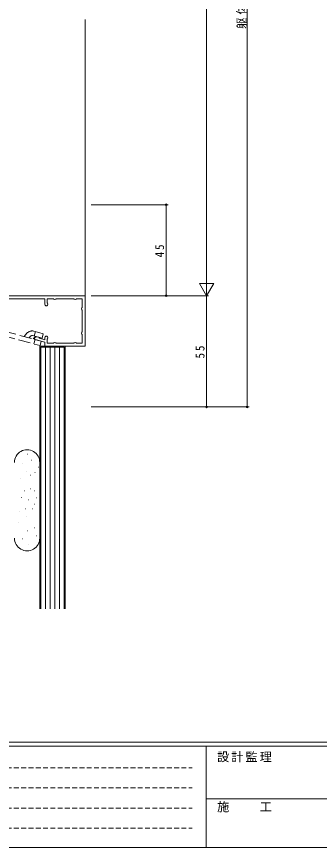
# Model space of a CAD drawing. Units: millimetres, scale not verified. Extents: x -594 to 539, y -420 to 386.
# Drawn here: x -315.7 to -166, y -420 to -9.2 of the extents above; entities that cross this region are included whole.
import ezdxf

# ---------------------------------------------------------------- set-up
doc = ezdxf.new("R2010")
doc.units = ezdxf.units.MM
doc.header["$LTSCALE"] = 2
doc.linetypes.add('DASHED1', pattern=[1.8, 1.2, -0.6])
doc.linetypes.add('DASHED3', pattern=[4, 3, -1])
for name, color, linetype, lineweight in [('0-1_YKK_ZWAK', 7, 'Continuous', 9), ('0-3_YKK_11', 7, 'Continuous', 9), ('0-4_YKK_12', 2, 'Continuous', 9), ('0-5_YKK_13', 4, 'Continuous', 9), ('0-6_YKK_D', 6, 'Continuous', 9), ('0-7_YSS_K', 3, 'Continuous', 9), ('0-8_YSS_KE', 3, 'Continuous', 9)]:
    doc.layers.add(name, color=color, linetype=linetype, lineweight=lineweight)
doc.styles.add('ＭＳ ゴシック', font='')
doc.styles.get('ＭＳ ゴシック').set_extended_font_data('MS Gothic')

msp = doc.modelspace()

# ---------------------------------------------------------------- linework, layer by layer
at = {"layer": '0-1_YKK_ZWAK'}
for p, q in [((510, -368), (-590, -368)), ((456, -370), (-590, -370)), ((-222, -370), (-222, -420)), ((-222, -395.999), (-38, -395.999)), ((-590, -420), (456, -420))]:
    msp.add_line(p, q, dxfattribs=at)
at = {"layer": '0-1_YKK_ZWAK', "linetype": 'DASHED1'}
for p, q in [((-583.43, -380.732), (-228.87, -380.732)), ((-583.43, -390.63), (-228.87, -390.63)), ((-583.43, -400.528), (-228.87, -400.528)), ((-583.43, -410.426), (-228.87, -410.426))]:
    msp.add_line(p, q, dxfattribs=at)
at = {"layer": '0-3_YKK_11'}
for p, q in [((-421.793, -147.243), (-281.793, -147.243)), ((-281.793, -147.243), (-281.793, -172.243)), ((-301.793, -148.843), (-341.68, -148.843)), ((-301.793, -151.493), (-301.793, -148.843)), ((-300.593, -148.843), (-300.593, -150.759)), ((-297.486, -148.843), (-300.593, -148.843)), ((-300.593, -150.759), (-300.508, -150.969)), ((-297.326, -148.89), (-297.486, -148.843)), ((-296.1, -148.843), (-296.26, -148.89)), ((-287.486, -148.843), (-296.1, -148.843)), ((-287.326, -148.89), (-287.486, -148.843)), ((-286.1, -148.843), (-286.26, -148.89)), ((-283.393, -148.843), (-286.1, -148.843)), ((-283.393, -153.051), (-283.393, -148.843)), ((-283.439, -153.211), (-283.393, -153.051)), ((-283.393, -154.436), (-283.439, -154.276)), ((-283.393, -165.051), (-283.393, -154.436)), ((-306.913, -168.872), (-306.654, -167.906)), ((-306.654, -167.906), (-305.495, -167.595)), ((-305.495, -167.595), (-304.76, -167.792)), ((-304.76, -167.792), (-304.619, -168.037)), ((-304.619, -168.037), (-304.477, -168.282)), ((-304.477, -168.282), (-301.793, -169.001)), ((-301.793, -169.001), (-301.793, -167.993)), ((-283.439, -165.211), (-283.393, -165.051)), ((-283.393, -166.436), (-283.439, -166.276)), ((-283.393, -170.643), (-283.393, -166.436)), ((-301.793, -170.243), (-306.913, -168.872)), ((-301.793, -172.243), (-301.793, -170.243)), ((-281.793, -172.243), (-301.793, -172.243)), ((-300.508, -168.518), (-300.593, -168.728)), ((-300.593, -168.728), (-300.593, -170.643)), ((-300.593, -170.643), (-297.486, -170.643)), ((-297.486, -170.643), (-297.326, -170.597)), ((-296.26, -170.597), (-296.1, -170.643)), ((-296.1, -170.643), (-287.486, -170.643)), ((-287.486, -170.643), (-287.326, -170.597)), ((-286.26, -170.597), (-286.1, -170.643)), ((-286.1, -170.643), (-283.393, -170.643))]:
    msp.add_line(p, q, dxfattribs=at)
for centre, radius, start, end in [((-301.043, -151.493), 0.75, 180.00002, 44.41531), ((-296.793, -148.043), 1, 237.79576, 302.20422), ((-286.793, -148.043), 1, 237.79576, 302.20422), ((-282.593, -153.743), 1, 147.79576, 212.20422), ((-301.043, -167.993), 0.75, 315.58467, 179.99997), ((-282.593, -165.743), 1, 147.79576, 212.20422), ((-296.793, -171.443), 1, 57.79576, 122.20422), ((-286.793, -171.443), 1, 57.79576, 122.20422)]:
    msp.add_arc(centre, radius, start, end, dxfattribs=at)
at = {"layer": '0-4_YKK_12'}
msp.add_line((-281.793, -10.744), (-281.793, -149.243), dxfattribs=at)
at = {"layer": '0-5_YKK_13', "linetype": 'DASHED3'}
for p, q in [((-360.522, -154.407), (-303.532, -169.678)), ((-361.117, -156.629), (-304.127, -171.899)), ((-310.598, -165.823), (-311.942, -167.424)), ((-309.49, -168.081), (-308.836, -167.301)), ((-307.811, -166.978), (-303.144, -168.229)), ((-307.508, -168.612), (-306.434, -167.347)), ((-307.216, -164.757), (-304.764, -165.413)), ((-306.467, -164.957), (-307.062, -167.179)), ((-304.764, -165.413), (-302.548, -166.007)), ((-302.548, -166.007), (-303.144, -168.229)), ((-306.599, -168.856), (-307.194, -171.077)), ((-303.532, -169.678), (-304.127, -171.899))]:
    msp.add_line(p, q, dxfattribs=at)
for radius in [3.3, 1]:
    msp.add_arc((-308.07, -167.944), radius, 75, 140, dxfattribs=at)
at = {"layer": '0-6_YKK_D'}
for p, q in [((-201.792, -202.243), (-201.794, 222.757)), ((-221.793, -140.243), (-221.793, 145.757)), ((-278.793, -102.243), (-240.793, -102.243)), ((-241.793, -147.243), (-241.793, -102.243)), ((-221.793, -147.243), (-221.793, -135.119)), ((-218.293, -141.181), (-225.293, -141.181)), ((-221.793, -147.243), (-225.293, -141.181)), ((-221.793, -147.243), (-218.293, -141.181)), ((-278.793, -147.243), (-220.793, -147.243)), ((-278.793, -147.243), (-220.793, -147.243)), ((-278.793, -147.243), (-240.793, -147.243)), ((-221.793, -202.243), (-221.793, -147.243)), ((-278.793, -202.243), (-220.793, -202.243)), ((-273.793, -202.243), (-200.792, -202.243))]:
    msp.add_line(p, q, dxfattribs=at)
for centre in [(-241.793, -102.243), (-241.793, -147.243), (-221.793, -202.243), (-201.792, -202.243)]:
    msp.add_circle(centre, 0.425, dxfattribs=at)
at = {"layer": '0-7_YSS_K'}
for p, q in [((-304.293, -172.243), (-304.294, -301.971)), ((-291.793, -172.243), (-304.293, -172.243)), ((-291.794, -301.971), (-291.793, -172.243)), ((-303.793, -172.743), (-303.794, -301.971)), ((-292.293, -172.743), (-303.793, -172.743)), ((-301.493, -172.743), (-301.494, -301.971)), ((-299.193, -172.743), (-299.194, -301.971)), ((-296.893, -172.743), (-296.894, -301.971)), ((-294.593, -172.743), (-294.594, -301.971)), ((-292.294, -301.971), (-292.293, -172.743)), ((-310.29, -225.643), (-310.19, -225.643)), ((-308.579, -228.503), (-308.379, -228.503)), ((-313.044, -230.372), (-312.944, -230.372)), ((-305.134, -231.948), (-304.934, -231.948)), ((-314.033, -237.432), (-313.933, -237.432)), ((-310.713, -234.326), (-310.613, -234.326)), ((-308.825, -235.885), (-308.625, -235.885)), ((-306.687, -234.679), (-306.587, -234.679)), ((-311.844, -243.785), (-311.744, -243.785)), ((-309.071, -242.775), (-308.871, -242.775)), ((-306.899, -243.785), (-306.799, -243.785)), ((-313.468, -247.032), (-313.368, -247.032)), ((-310.055, -248.188), (-309.855, -248.188)), ((-306.899, -250.279), (-306.799, -250.279)), ((-305.839, -247.103), (-305.739, -247.103)), ((-305.839, -247.103), (-305.739, -247.103)), ((-314.175, -254.091), (-314.075, -254.091)), ((-311.349, -252.609), (-311.249, -252.609)), ((-308.087, -252.617), (-307.887, -252.617)), ((-310.919, -256.315), (-310.819, -256.315)), ((-314.663, -259.279), (-314.563, -259.279)), ((-306.856, -261.968), (-306.656, -261.968)), ((-310.547, -263.444), (-310.347, -263.444)), ((-306.118, -265.905), (-305.918, -265.905)), ((-312.967, -267.397), (-312.867, -267.397)), ((-309.93, -270.08), (-309.83, -270.08))]:
    msp.add_line(p, q, dxfattribs=at)
at = {"layer": '0-8_YSS_KE'}
msp.add_line((-304.293, -267.137), (-304.293, -229.637), dxfattribs=at)
for centre, start, end in [((-310.543, -229.637), 359.25461, 180), ((-310.543, -267.137), 180, 0.93831)]:
    msp.add_arc(centre, 6.25, start, end, dxfattribs=at)

# ---------------------------------------------------------------- texts
at = {"layer": '0-1_YKK_ZWAK', "char_height": 4.399, "attachment_point": 7, "style": 'ＭＳ ゴシック'}
for s, insert in [('\\T1.17;設計監理', (-216.615, -377.904)), ('\\T1.17;施\u3000\u3000工', (-216.615, -402.649))]:
    msp.add_mtext(s, dxfattribs=dict(at, insert=insert))
at = {"layer": '0-6_YKK_D', "color": 7, "char_height": 4.399, "attachment_point": 7, "rotation": 90, "style": 'ＭＳ ゴシック'}
for s, insert in [('\\T1.24;\\W0.95;躯体開口高=H+125', (-201.793, -15.343)), ('\\T1.36;\\W0.9;45', (-242.793, -128.263)), ('\\T1.36;\\W0.9;55', (-222.793, -178.263))]:
    msp.add_mtext(s, dxfattribs=dict(at, insert=insert))

doc.saveas('drawing.dxf')
